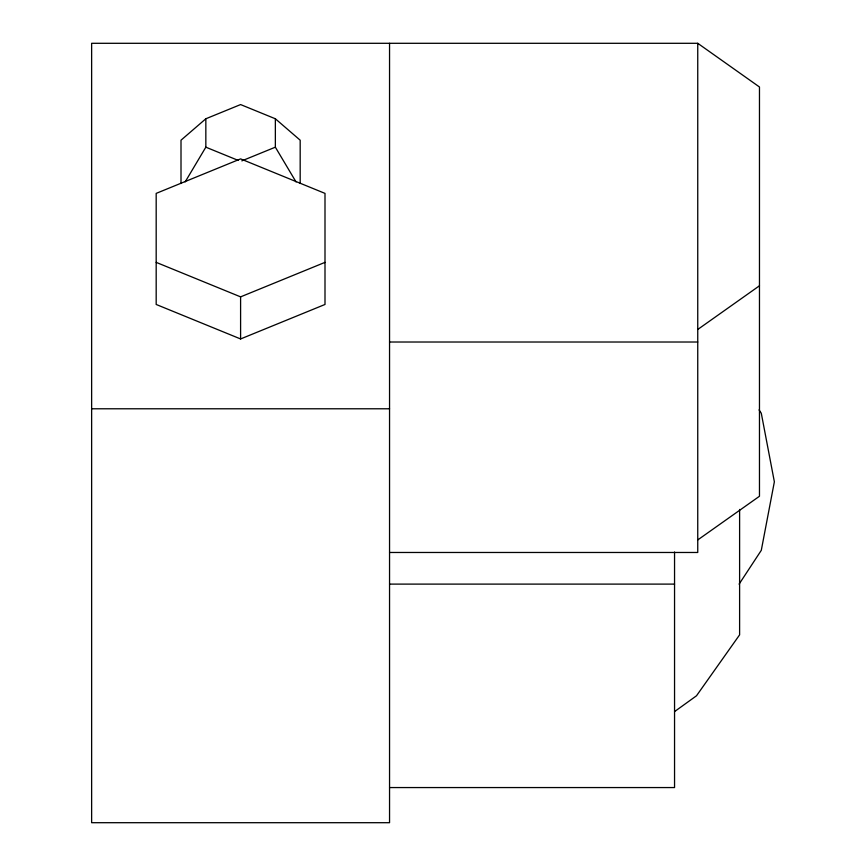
<?xml version="1.0" encoding="UTF-8"?>
<svg xmlns="http://www.w3.org/2000/svg" width="866" height="866" viewBox="0 0 866 866"><rect width="100%" height="100%" fill="white"/><g stroke="black" fill="none" stroke-linecap="round" stroke-linejoin="round"><path stroke-width="1.3" d="M185.151 181.936L205.837 147.177L205.837 118.772L240.596 104.569L275.356 118.772L300.177 140.195L300.177 183.484M739.077 584.149L761.29 550.332L774.366 481.799L761.29 413.255L759.071 409.878M205.837 118.772L181.005 140.195L181.005 183.484M674.625 711.549L696.502 695.777L739.607 634.854L739.607 509.446M697.747 329.47L759.471 285.78M697.747 539.94L759.471 496.25L759.471 86.99L697.747 43.3L91.634 43.3L91.634 822.7L389.548 822.7L389.548 43.3M241.831 160.87L275.356 147.177L275.356 118.772M156.183 262.366L240.596 296.865L324.999 262.366M240.596 338.952L324.999 304.464L324.999 193.389L240.596 158.889L156.183 193.389L156.183 304.464L240.596 338.952L240.596 296.865M389.548 342.016L697.747 342.016M91.634 408.784L389.548 408.784M389.548 552.476L697.747 552.476L697.747 43.3M389.548 584.106L674.549 584.106M389.548 787.562L674.549 787.562L674.549 552.021M205.837 147.177L238.107 160.362M275.356 147.177L296.042 181.936"/></g></svg>
